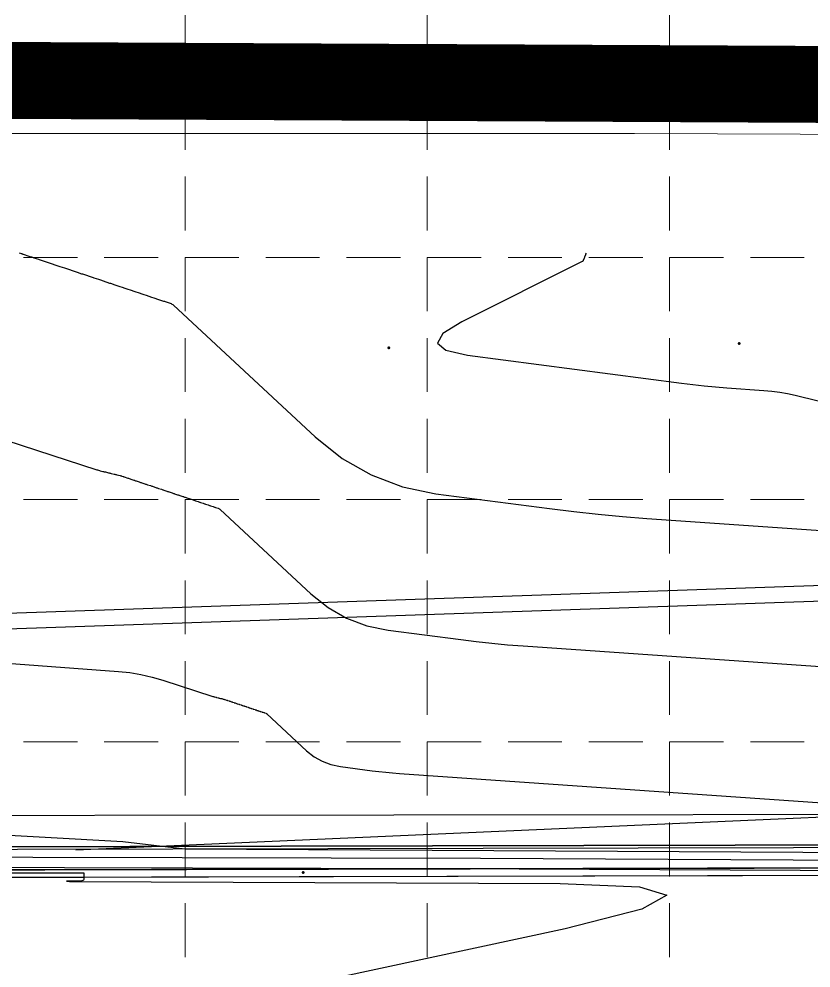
# Model space of a CAD drawing. Header units: feet. Extents: x 2331696 to 2332706, y 6924295 to 6924927.
# Drawn here: x 2332001.2 to 2332052.6, y 6924753.7 to 6924815.4 of the extents above; entities that cross this region are included whole.
import ezdxf

# ---------------------------------------------------------------- set-up
doc = ezdxf.new("R2010")
doc.units = ezdxf.units.FT
doc.header["$MEASUREMENT"] = 0
doc.linetypes.add('DASHED', pattern=[0.75, 0.5, -0.25])
doc.linetypes.add('HIDDEN', pattern=[0.375, 0.25, -0.125])
doc.layers.add('A-Wall-Prht-N', color=142, linetype='Continuous', lineweight=35)
for name, color, linetype in [('BNDY', 7, 'Continuous'), ('EC', 35, 'Continuous'), ('EX-SPOT-ELEV', 7, 'Continuous'), ('EX-SS', 90, 'Continuous'), ('GRID', 254, 'HIDDEN'), ('Level 58', 7, 'Continuous'), ('PC', 35, 'Continuous'), ('PROP-B-CURB', 15, 'Continuous'), ('PROP-F-CURB', 4, 'Continuous'), ('SRF-FLT', 7, 'Continuous'), ('TXT-FRZ', 4, 'Continuous')]:
    doc.layers.add(name, color=color, linetype=linetype)

# ---------------------------------------------------------------- blocks, each defined once
blk = doc.blocks.new('SURFPT_245')
at = {"layer": 'Level 58', "color": 51, "linetype": 'Continuous', "lineweight": 53}
blk.add_point((0, 0), dxfattribs=at)
blk = doc.blocks.new('SURFPT_256')
at = {"layer": 'Level 58', "color": 51, "linetype": 'Continuous', "lineweight": 53}
blk.add_point((0, 0), dxfattribs=at)
blk = doc.blocks.new('SURFPT_257')
at = {"layer": 'Level 58', "color": 51, "linetype": 'Continuous', "lineweight": 53}
blk.add_point((0, 0), dxfattribs=at)
blk = doc.blocks.new('SURFPT_634')
at = {"layer": 'Level 58', "color": 51, "linetype": 'Continuous', "lineweight": 53}
blk.add_point((0, 0), dxfattribs=at)
blk = doc.blocks.new('SURFPT_645')
at = {"layer": 'Level 58', "color": 51, "linetype": 'Continuous', "lineweight": 53}
blk.add_point((0, 0), dxfattribs=at)
blk = doc.blocks.new('SURFPT_646')
at = {"layer": 'Level 58', "color": 51, "linetype": 'Continuous', "lineweight": 53}
blk.add_point((0, 0), dxfattribs=at)

msp = doc.modelspace()

# ---------------------------------------------------------------- linework, layer by layer
at = {"layer": 'A-Wall-Prht-N', "color": 7}
msp.add_lwpolyline([(2332342.046, 6924782.164), (2332346.046, 6924782.182), (2332350.566, 6924777.701), (2332521.074, 6924778.435, -0.003954), (2332529.18, 6924778.406), (2332571.605, 6924777.918), (2332571.623, 6924779.417), (2332529.197, 6924779.906, 0.003954), (2332521.067, 6924779.935), (2332351.18, 6924779.204), (2332346.661, 6924783.684), (2332341.419, 6924783.662), (2332336.938, 6924779.142), (2332212.825, 6924778.608, 0.03431), (2332178.373, 6924776.092), (2332087.926, 6924763.209, -0.034816), (2332067.394, 6924761.73), (2331919.799, 6924761.393), (2331919.802, 6924759.893), (2332067.397, 6924760.23, 0.034816), (2332088.138, 6924761.724), (2332178.585, 6924774.607, -0.03431), (2332212.832, 6924777.108), (2332337.566, 6924777.645)], format="xyb", close=True, dxfattribs=at)
at = {"layer": 'BNDY', "linetype": 'Continuous', "lineweight": 0}
msp.add_lwpolyline([(2332407.681, 6924806.487), (2332041.18, 6924807.948), (2331770.228, 6924807.948), (2331758.557, 6924760.997), (2331747.073, 6924740.516), (2331779.692, 6924716.106), (2331821.81, 6924719.35), (2331922.003, 6924717.654), (2331921.934, 6924691.763), (2331923.208, 6924656.959), (2331965.925, 6924658.843), (2331963.632, 6924721.698), (2332002.581, 6924722.535), (2332003.901, 6924704.099), (2332100.536, 6924705.982), (2332103.049, 6924720.008), (2332172.135, 6924721.191), (2332172.838, 6924658.214), (2332216.086, 6924649.985), (2332218.475, 6924510.309)], dxfattribs=at)
at = {"layer": 'EC', "flags": 128}
for points, elevation in [([(2332001.176, 6924800.198), (2332001.317, 6924800.151), (2332001.347, 6924800.141), (2332001.377, 6924800.131), (2332001.407, 6924800.121), (2332001.437, 6924800.111), (2332001.805, 6924799.988), (2332001.884, 6924799.962), (2332001.962, 6924799.935), (2332002.041, 6924799.909), (2332002.12, 6924799.883), (2332002.415, 6924799.784), (2332002.478, 6924799.763), (2332002.542, 6924799.742), (2332002.605, 6924799.721), (2332002.668, 6924799.699), (2332002.982, 6924799.595), (2332003.049, 6924799.572), (2332003.116, 6924799.55), (2332003.183, 6924799.527), (2332003.25, 6924799.505), (2332003.554, 6924799.403), (2332003.619, 6924799.382), (2332003.684, 6924799.36), (2332003.749, 6924799.338), (2332003.814, 6924799.316), (2332004.117, 6924799.215), (2332004.182, 6924799.193), (2332004.247, 6924799.172), (2332004.312, 6924799.15), (2332004.377, 6924799.128), (2332004.677, 6924799.028), (2332004.741, 6924799.007), (2332004.805, 6924798.985), (2332004.869, 6924798.964), (2332004.933, 6924798.942), (2332005.23, 6924798.843), (2332005.294, 6924798.822), (2332005.357, 6924798.8), (2332005.421, 6924798.779), (2332005.485, 6924798.758), (2332005.779, 6924798.66), (2332005.842, 6924798.639), (2332005.905, 6924798.618), (2332005.968, 6924798.596), (2332006.031, 6924798.575), (2332006.322, 6924798.478), (2332006.384, 6924798.457), (2332006.447, 6924798.436), (2332006.509, 6924798.415), (2332006.572, 6924798.395), (2332006.86, 6924798.298), (2332006.922, 6924798.277), (2332006.984, 6924798.257), (2332007.046, 6924798.236), (2332007.108, 6924798.215), (2332007.393, 6924798.12), (2332007.455, 6924798.099), (2332007.516, 6924798.079), (2332007.577, 6924798.058), (2332007.638, 6924798.038), (2332007.922, 6924797.943), (2332007.982, 6924797.923), (2332008.043, 6924797.903), (2332008.104, 6924797.882), (2332008.165, 6924797.862), (2332008.445, 6924797.768), (2332008.505, 6924797.748), (2332008.566, 6924797.728), (2332008.626, 6924797.708), (2332008.686, 6924797.688), (2332008.964, 6924797.595), (2332009.024, 6924797.575), (2332009.083, 6924797.555), (2332009.143, 6924797.535), (2332009.202, 6924797.515), (2332009.478, 6924797.423), (2332009.537, 6924797.403), (2332009.596, 6924797.383), (2332009.655, 6924797.364), (2332009.714, 6924797.344), (2332009.987, 6924797.253), (2332010.046, 6924797.233), (2332010.104, 6924797.214), (2332010.163, 6924797.194), (2332010.221, 6924797.174), (2332010.492, 6924797.084), (2332010.55, 6924797.065), (2332010.608, 6924797.045), (2332010.666, 6924797.026), (2332010.724, 6924797.006), (2332010.992, 6924796.917), (2332011.048, 6924796.895), (2332011.101, 6924796.867), (2332011.15, 6924796.834), (2332011.196, 6924796.796), (2332020.416, 6924788.227), (2332022.157, 6924786.834), (2332024.045, 6924785.754), (2332026.081, 6924784.988), (2332028.264, 6924784.535), (2332035.637, 6924783.567), (2332037.218, 6924783.371), (2332038.801, 6924783.2), (2332040.387, 6924783.054), (2332041.975, 6924782.931), (2332053.6, 6924782.124)], 698), ([(2332038.017, 6924800.171), (2332037.994, 6924800.11), (2332037.989, 6924800.097), (2332037.984, 6924800.084), (2332037.979, 6924800.071), (2332037.974, 6924800.058), (2332037.921, 6924799.919), (2332037.91, 6924799.889), (2332037.899, 6924799.859), (2332037.888, 6924799.83), (2332037.876, 6924799.8), (2332037.837, 6924799.696), (2332037.827, 6924799.676), (2332037.814, 6924799.658), (2332037.797, 6924799.643), (2332037.777, 6924799.631), (2332029.947, 6924795.712), (2332028.711, 6924794.947), (2332028.36, 6924794.33), (2332028.894, 6924793.863), (2332030.312, 6924793.544), (2332044.23, 6924791.716), (2332044.964, 6924791.626), (2332045.7, 6924791.546), (2332046.436, 6924791.478), (2332047.173, 6924791.421), (2332049.584, 6924791.254), (2332050.099, 6924791.207), (2332050.611, 6924791.138), (2332051.119, 6924791.047), (2332051.623, 6924790.934), (2332078.327, 6924784.361)], 699), ([(2331998.353, 6924788.644), (2332006.215, 6924786.095), (2332006.27, 6924786.078), (2332006.325, 6924786.062), (2332006.38, 6924786.047), (2332006.436, 6924786.032), (2332006.617, 6924785.988), (2332006.656, 6924785.978), (2332006.695, 6924785.968), (2332006.734, 6924785.959), (2332006.773, 6924785.949), (2332006.976, 6924785.899), (2332007.02, 6924785.888), (2332007.063, 6924785.878), (2332007.107, 6924785.867), (2332007.15, 6924785.856), (2332007.345, 6924785.808), (2332007.387, 6924785.798), (2332007.429, 6924785.788), (2332007.47, 6924785.777), (2332007.512, 6924785.767), (2332007.743, 6924785.71), (2332007.767, 6924785.704), (2332007.791, 6924785.697), (2332007.815, 6924785.69), (2332007.839, 6924785.682), (2332007.918, 6924785.656), (2332007.934, 6924785.65), (2332007.951, 6924785.645), (2332007.968, 6924785.639), (2332007.985, 6924785.634), (2332008.223, 6924785.554), (2332008.274, 6924785.537), (2332008.325, 6924785.52), (2332008.377, 6924785.503), (2332008.428, 6924785.485), (2332008.616, 6924785.423), (2332008.656, 6924785.409), (2332008.696, 6924785.396), (2332008.737, 6924785.382), (2332008.777, 6924785.369), (2332008.978, 6924785.302), (2332009.021, 6924785.287), (2332009.064, 6924785.273), (2332009.107, 6924785.259), (2332009.15, 6924785.244), (2332009.344, 6924785.179), (2332009.386, 6924785.165), (2332009.427, 6924785.151), (2332009.469, 6924785.137), (2332009.511, 6924785.123), (2332009.704, 6924785.059), (2332009.746, 6924785.045), (2332009.788, 6924785.031), (2332009.829, 6924785.017), (2332009.871, 6924785.003), (2332010.062, 6924784.939), (2332010.103, 6924784.925), (2332010.144, 6924784.912), (2332010.186, 6924784.898), (2332010.227, 6924784.884), (2332010.417, 6924784.821), (2332010.457, 6924784.807), (2332010.498, 6924784.793), (2332010.539, 6924784.78), (2332010.579, 6924784.766), (2332010.767, 6924784.703), (2332010.808, 6924784.69), (2332010.848, 6924784.676), (2332010.888, 6924784.663), (2332010.929, 6924784.649), (2332011.115, 6924784.587), (2332011.155, 6924784.574), (2332011.195, 6924784.56), (2332011.235, 6924784.547), (2332011.275, 6924784.534), (2332011.46, 6924784.472), (2332011.499, 6924784.459), (2332011.539, 6924784.445), (2332011.578, 6924784.432), (2332011.618, 6924784.419), (2332011.801, 6924784.358), (2332011.84, 6924784.345), (2332011.879, 6924784.332), (2332011.918, 6924784.319), (2332011.958, 6924784.305), (2332012.139, 6924784.245), (2332012.178, 6924784.232), (2332012.217, 6924784.219), (2332012.255, 6924784.206), (2332012.294, 6924784.193), (2332012.474, 6924784.133), (2332012.512, 6924784.12), (2332012.551, 6924784.107), (2332012.589, 6924784.094), (2332012.628, 6924784.081), (2332012.806, 6924784.022), (2332012.844, 6924784.009), (2332012.882, 6924783.996), (2332012.92, 6924783.984), (2332012.958, 6924783.971), (2332013.135, 6924783.912), (2332013.172, 6924783.899), (2332013.21, 6924783.887), (2332013.248, 6924783.874), (2332013.286, 6924783.861), (2332013.461, 6924783.803), (2332013.498, 6924783.79), (2332013.535, 6924783.778), (2332013.573, 6924783.765), (2332013.61, 6924783.753), (2332013.784, 6924783.695), (2332013.821, 6924783.683), (2332013.858, 6924783.67), (2332013.895, 6924783.658), (2332013.932, 6924783.645), (2332014.104, 6924783.588), (2332014.139, 6924783.574), (2332014.173, 6924783.556), (2332014.205, 6924783.535), (2332014.234, 6924783.511), (2332020.134, 6924778.027), (2332021.248, 6924777.136), (2332022.456, 6924776.445), (2332023.759, 6924775.955), (2332025.156, 6924775.665), (2332029.873, 6924775.046), (2332030.885, 6924774.921), (2332031.898, 6924774.811), (2332032.913, 6924774.717), (2332033.929, 6924774.639), (2332062.915, 6924772.625)], 697), ([(2331973.65, 6924775.511), (2332007.619, 6924772.978), (2332008.356, 6924772.901), (2332009.084, 6924772.781), (2332009.804, 6924772.617), (2332010.515, 6924772.409), (2332013.766, 6924771.356), (2332013.79, 6924771.348), (2332013.814, 6924771.341), (2332013.838, 6924771.334), (2332013.862, 6924771.328), (2332013.942, 6924771.308), (2332013.959, 6924771.304), (2332013.976, 6924771.3), (2332013.993, 6924771.296), (2332014.01, 6924771.292), (2332014.099, 6924771.27), (2332014.118, 6924771.265), (2332014.137, 6924771.26), (2332014.156, 6924771.256), (2332014.175, 6924771.251), (2332014.26, 6924771.23), (2332014.278, 6924771.226), (2332014.297, 6924771.221), (2332014.315, 6924771.217), (2332014.333, 6924771.212), (2332014.434, 6924771.187), (2332014.445, 6924771.184), (2332014.455, 6924771.181), (2332014.466, 6924771.178), (2332014.476, 6924771.175), (2332014.51, 6924771.163), (2332014.518, 6924771.161), (2332014.525, 6924771.159), (2332014.532, 6924771.156), (2332014.54, 6924771.154), (2332014.644, 6924771.119), (2332014.666, 6924771.111), (2332014.689, 6924771.104), (2332014.711, 6924771.096), (2332014.733, 6924771.089), (2332014.816, 6924771.061), (2332014.833, 6924771.056), (2332014.851, 6924771.05), (2332014.868, 6924771.044), (2332014.886, 6924771.038), (2332014.974, 6924771.009), (2332014.993, 6924771.002), (2332015.011, 6924770.996), (2332015.03, 6924770.99), (2332015.049, 6924770.983), (2332015.134, 6924770.955), (2332015.152, 6924770.949), (2332015.17, 6924770.943), (2332015.189, 6924770.937), (2332015.207, 6924770.931), (2332015.292, 6924770.902), (2332015.31, 6924770.896), (2332015.328, 6924770.89), (2332015.346, 6924770.884), (2332015.364, 6924770.878), (2332015.448, 6924770.85), (2332015.466, 6924770.844), (2332015.484, 6924770.838), (2332015.502, 6924770.832), (2332015.52, 6924770.826), (2332015.603, 6924770.798), (2332015.621, 6924770.792), (2332015.639, 6924770.786), (2332015.656, 6924770.78), (2332015.674, 6924770.774), (2332015.756, 6924770.747), (2332015.774, 6924770.741), (2332015.792, 6924770.735), (2332015.809, 6924770.729), (2332015.827, 6924770.723), (2332015.908, 6924770.696), (2332015.926, 6924770.69), (2332015.943, 6924770.684), (2332015.961, 6924770.679), (2332015.978, 6924770.673), (2332016.059, 6924770.646), (2332016.076, 6924770.64), (2332016.094, 6924770.634), (2332016.111, 6924770.628), (2332016.128, 6924770.623), (2332016.208, 6924770.596), (2332016.225, 6924770.59), (2332016.242, 6924770.584), (2332016.26, 6924770.579), (2332016.277, 6924770.573), (2332016.356, 6924770.546), (2332016.373, 6924770.541), (2332016.39, 6924770.535), (2332016.407, 6924770.529), (2332016.424, 6924770.524), (2332016.502, 6924770.498), (2332016.519, 6924770.492), (2332016.536, 6924770.486), (2332016.553, 6924770.481), (2332016.57, 6924770.475), (2332016.648, 6924770.449), (2332016.664, 6924770.443), (2332016.681, 6924770.438), (2332016.698, 6924770.432), (2332016.714, 6924770.427), (2332016.791, 6924770.401), (2332016.808, 6924770.395), (2332016.824, 6924770.39), (2332016.841, 6924770.384), (2332016.857, 6924770.379), (2332016.934, 6924770.353), (2332016.95, 6924770.348), (2332016.967, 6924770.342), (2332016.983, 6924770.337), (2332016.999, 6924770.331), (2332017.075, 6924770.306), (2332017.091, 6924770.301), (2332017.108, 6924770.295), (2332017.124, 6924770.29), (2332017.14, 6924770.284), (2332017.215, 6924770.259), (2332017.231, 6924770.253), (2332017.245, 6924770.245), (2332017.259, 6924770.236), (2332017.272, 6924770.225), (2332019.851, 6924767.828), (2332020.339, 6924767.438), (2332020.867, 6924767.136), (2332021.436, 6924766.922), (2332022.047, 6924766.795), (2332024.11, 6924766.524), (2332024.552, 6924766.47), (2332024.995, 6924766.422), (2332025.439, 6924766.381), (2332025.883, 6924766.347), (2332073.665, 6924763.027)], 696), ([(2331976.22, 6924759.895), (2332005.358, 6924759.876), (2332005.367, 6924759.875), (2332005.373, 6924759.871), (2332005.377, 6924759.865), (2332005.378, 6924759.857), (2332005.378, 6924759.826), (2332005.378, 6924759.819), (2332005.378, 6924759.812), (2332005.378, 6924759.805), (2332005.378, 6924759.799), (2332005.378, 6924759.503), (2332005.371, 6924759.447), (2332005.347, 6924759.407), (2332005.307, 6924759.382), (2332005.252, 6924759.372), (2332004.43, 6924759.345), (2332004.298, 6924759.34), (2332004.254, 6924759.336), (2332004.298, 6924759.333), (2332004.43, 6924759.332), (2332036.348, 6924759.189), (2332041.497, 6924758.982), (2332043.264, 6924758.424), (2332041.65, 6924757.514), (2332036.654, 6924756.252), (2332015.57, 6924751.717)], 695)]:
    msp.add_lwpolyline(points, dxfattribs=dict(at, elevation=elevation))
at = {"layer": 'EC', "elevation": 695}
for points in [[(2332004.843, 6924761.375), (2332100.099, 6924765.578), (2332110.046, 6924766.145), (2332144.578, 6924770.767), (2332146.555, 6924770.55), (2332169.919, 6924773.778), (2332168.333, 6924773.953)], [(2332004.843, 6924761.375), (2332100.099, 6924765.578), (2332110.046, 6924766.145), (2332144.578, 6924770.767), (2332146.555, 6924770.55), (2332169.919, 6924773.778), (2332168.333, 6924773.953)], [(2331987.694, 6924763.048), (2332007.914, 6924761.924), (2332011.939, 6924761.445), (2332064.154, 6924761.174)]]:
    msp.add_lwpolyline(points, dxfattribs=at)
at = {"layer": 'EX-SS', "color": 7}
for p, q in [((2332195.649, 6924783.437), (2331788.969, 6924769.489)), ((2332195.684, 6924782.437), (2331789.003, 6924768.489))]:
    msp.add_line(p, q, dxfattribs=at)
at = {"layer": 'GRID', "color": 252, "linetype": 'HIDDEN', "lineweight": 0, "ltscale": 14}
for p, q in [((2332011.951, 6924910.153), (2332011.951, 6924358.833)), ((2332027.701, 6924910.153), (2332027.701, 6924358.833)), ((2332043.451, 6924910.153), (2332043.451, 6924358.833)), ((2331712.701, 6924799.903), (2332689.201, 6924799.903)), ((2331712.701, 6924784.153), (2332689.201, 6924784.153)), ((2331712.701, 6924768.403), (2332689.201, 6924768.403))]:
    msp.add_line(p, q, dxfattribs=at)
at = {"layer": 'PC'}
for points, elevation in [([(2331982.648, 6924760.954), (2332031.167, 6924760.834), (2332067.767, 6924760.644)], 694), ([(2331970.773, 6924760.315), (2332029.097, 6924760.171), (2332070.228, 6924759.964)], 693)]:
    msp.add_lwpolyline(points, dxfattribs=dict(at, elevation=elevation))
at = {"layer": 'PROP-B-CURB'}
msp.add_lwpolyline([(2332637.569, 6924777.158), (2332529.18, 6924778.406, 0.003954), (2332521.074, 6924778.435), (2332212.832, 6924777.108, 0.03431), (2332178.585, 6924774.607), (2332088.138, 6924761.724, -0.034816), (2332067.397, 6924760.23), (2331856.116, 6924759.747, 0.010184), (2331843.88, 6924759.47), (2331843.309, 6924759.445)], format="xyb", dxfattribs=at)
at = {"layer": 'PROP-F-CURB', "color": 7}
msp.add_lwpolyline([(2332637.564, 6924776.658), (2332529.174, 6924777.906, 0.003954), (2332521.076, 6924777.935), (2332212.834, 6924776.608, 0.03431), (2332178.655, 6924774.112), (2332088.208, 6924761.229, -0.034816), (2332067.398, 6924759.73), (2331856.118, 6924759.247, 0.010184), (2331843.901, 6924758.971), (2331843.33, 6924758.946)], format="xyb", dxfattribs=at)
at = {"layer": 'SRF-FLT'}
for points in [[(2332263.763, 6924779.677, 698), (2332215.619, 6924778.62, 697.5), (2332182.242, 6924777.959, 697), (2332141.322, 6924772.17, 697), (2332064.426, 6924763.669, 696), (2331986.605, 6924763.598, 695.1), (2331936.141, 6924767.416, 695), (2331906.937, 6924765.458, 694), (2331880.495, 6924763.737, 693), (2331856.191, 6924761.569, 692), (2331843.309, 6924759.445, 691.5), (2331843.275, 6924734.94, 691.999), (2331839.052, 6924722.645, 692), (2331857.29, 6924722.497, 693), (2331863.997, 6924722.525, 693.64), (2331890.33, 6924722.584, 695.36), (2331925.499, 6924722.694, 692.72)], [(2331843.328, 6924759.446, 691.5), (2331964.835, 6924759.996, 692.5), (2332070.224, 6924760.284, 693.32), (2332071.218, 6924760.304, 693.329), (2332072.214, 6924760.331, 693.339), (2332073.21, 6924760.365, 693.348), (2332074.205, 6924760.407, 693.358), (2332075.2, 6924760.455, 693.367), (2332076.195, 6924760.511, 693.377), (2332077.19, 6924760.574, 693.386), (2332078.183, 6924760.644, 693.396), (2332079.177, 6924760.721, 693.405), (2332080.17, 6924760.806, 693.414), (2332081.162, 6924760.897, 693.424), (2332082.153, 6924760.996, 693.433), (2332083.144, 6924761.102, 693.443), (2332084.134, 6924761.215, 693.452), (2332085.123, 6924761.335, 693.462), (2332086.112, 6924761.462, 693.471), (2332087.054, 6924761.59, 693.48), (2332089.389, 6924761.902, 693.5), (2332183.014, 6924775.409, 694.21)], [(2331843.33, 6924758.946, 691), (2331964.837, 6924759.496, 692), (2332070.23, 6924759.784, 692.82), (2332071.23, 6924759.804, 692.829), (2332072.229, 6924759.831, 692.839), (2332073.229, 6924759.866, 692.848), (2332074.228, 6924759.907, 692.858), (2332075.226, 6924759.956, 692.867), (2332076.225, 6924760.012, 692.877), (2332077.223, 6924760.075, 692.886), (2332078.22, 6924760.146, 692.896), (2332079.217, 6924760.223, 692.905), (2332080.214, 6924760.308, 692.914), (2332081.21, 6924760.4, 692.924), (2332082.205, 6924760.499, 692.933), (2332083.199, 6924760.605, 692.943), (2332084.193, 6924760.718, 692.952), (2332085.185, 6924760.839, 692.962), (2332086.177, 6924760.966, 692.971), (2332087.121, 6924761.094, 692.98), (2332089.458, 6924761.407, 693), (2332183.079, 6924774.913, 693.71)], [(2331990.96, 6924761.401, 694.7), (2332061.588, 6924761.551, 695.71)]]:
    msp.add_polyline3d(points, dxfattribs=at)
at = {"layer": 'TXT-FRZ', "color": 1, "linetype": 'DASHED', "ltscale": 40, "const_width": 5}
msp.add_lwpolyline([(2332229.328, 6924810.282), (2331750.154, 6924812.641), (2331748.096, 6924712.325), (2331774.461, 6924699.665), (2331775.095, 6924714.144), (2331916.664, 6924712.864), (2331918.623, 6924651.496), (2331970.168, 6924651.746), (2331970.168, 6924711.374), (2331998.68, 6924711.374), (2332000.435, 6924655.253), (2332107.465, 6924658.322), (2332112.29, 6924681.56), (2332133.784, 6924684.191), (2332133.784, 6924706.551), (2332165.805, 6924706.99), (2332167.121, 6924656.13), (2332211.424, 6924644.731), (2332209.972, 6924510.548), (2332369.267, 6924511.786)], dxfattribs=at)

# ---------------------------------------------------------------- block references
at = {"layer": 'EX-SPOT-ELEV', "rotation": 0.6484833333000002}
for name, p in [('SURFPT_257', (2332025.202, 6924794.015, 698.979)), ('SURFPT_256', (2332047.982, 6924794.295, 699.331)), ('SURFPT_245', (2332019.632, 6924759.904, 695.223))]:
    msp.add_blockref(name, p, dxfattribs=at)
at = {"layer": 'EX-SPOT-ELEV'}
for name, p in [('SURFPT_646', (2332025.202, 6924794.015, 698.979)), ('SURFPT_645', (2332047.982, 6924794.295, 699.331)), ('SURFPT_634', (2332019.632, 6924759.904, 695.223))]:
    msp.add_blockref(name, p, dxfattribs=at)

doc.saveas('drawing.dxf')
